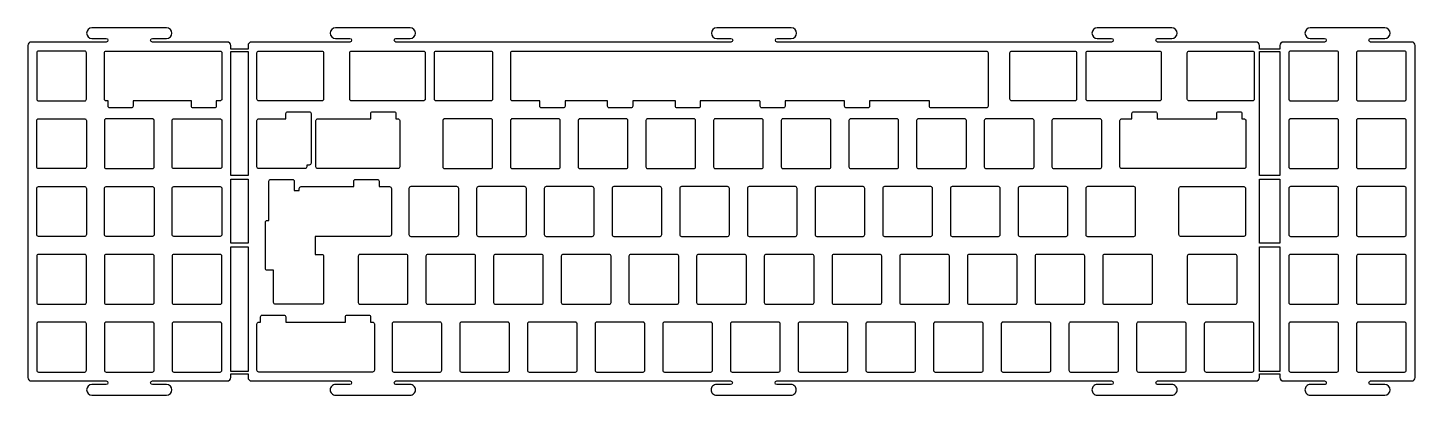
# Model space of a CAD drawing. Header units: millimetres. Extents: x -391 to 0, y -4 to 99.
import ezdxf

# ---------------------------------------------------------------- set-up
doc = ezdxf.new("R2010")
doc.units = ezdxf.units.MM
doc.layers.get('0').update_dxf_attribs({"linetype": 'CONTINUOUS'})

msp = doc.modelspace()

# ---------------------------------------------------------------- linework, layer by layer
for points in [[(-305.39, -2.5, 0.414214), (-303.89, -4), (-282.89, -4, 0.414214), (-281.39, -2.5, 0.414214), (-282.89, -1), (-286.89, -1, -1), (-286.89, 0), (-192.7, 0, -1), (-192.7, -1), (-196.7, -1, 0.414214), (-198.2, -2.5, 0.414214), (-196.7, -4), (-175.7, -4, 0.414214), (-174.2, -2.5, 0.414214), (-175.7, -1), (-179.7, -1, -1), (-179.7, 0), (-85.5, 0, -1), (-85.5, -1), (-89.5, -1, 0.414214), (-91, -2.5, 0.414214), (-89.5, -4), (-68.5, -4, 0.414214), (-67, -2.5, 0.414214), (-68.5, -1), (-72.5, -1, -1), (-72.5, 0), (-44.86, 0, 0.414214), (-43.86, 1), (-43.86, 2), (-38.1, 2), (-38.1, 1, 0.414214), (-37.1, 0), (-25.55, 0, -0.414214), (-25.05, -0.5, -0.414214), (-25.55, -1), (-29.55, -1, 0.414214), (-31.05, -2.5, 0.414214), (-29.55, -4), (-8.55, -4, 1), (-8.55, -1), (-12.55, -1, -1), (-12.55, 0), (-1, 0, 0.414214), (0, 1), (0, 94.25, 0.414214), (-1, 95.25), (-12.55, 95.25, -1), (-12.55, 96.25), (-8.55, 96.25, 1), (-8.55, 99.25), (-29.55, 99.25, 1), (-29.55, 96.25), (-25.55, 96.25, -1), (-25.55, 95.25), (-37.1, 95.25, 0.414214), (-38.1, 94.25), (-38.1, 93.25), (-43.86, 93.25), (-43.86, 94.25, 0.414214), (-44.86, 95.25), (-72.5, 95.25, -1), (-72.5, 96.25), (-68.5, 96.25, 1), (-68.5, 99.25), (-89.5, 99.25, 1), (-89.5, 96.25), (-85.5, 96.25, -1), (-85.5, 95.25), (-179.61, 95.25, -1), (-179.61, 96.25), (-175.61, 96.25, 1), (-175.61, 99.25), (-196.61, 99.25, 1), (-196.61, 96.25), (-192.61, 96.25, -1), (-192.61, 95.25), (-286.89, 95.25, -1), (-286.89, 96.25), (-282.89, 96.25, 1), (-282.89, 99.25), (-303.89, 99.25, 1), (-303.89, 96.25), (-299.89, 96.25, -1), (-299.89, 95.25), (-327.53, 95.25, 0.414214), (-328.53, 94.25), (-328.53, 93.25), (-333.38, 93.25), (-333.38, 94.25, 0.414214), (-334.38, 95.25), (-355.45, 95.25, -1), (-355.45, 96.25), (-351.45, 96.25, 1), (-351.45, 99.25), (-372.45, 99.25, 1), (-372.45, 96.25), (-368.45, 96.25, -1), (-368.45, 95.25), (-389.52, 95.25, 0.414214), (-390.53, 94.25), (-390.53, 1, 0.414214), (-389.52, 0), (-368.45, 0, -1), (-368.45, -1), (-372.45, -1, 1), (-372.45, -4), (-351.45, -4, 1), (-351.45, -1), (-355.45, -1, -1), (-355.45, 0), (-334.38, 0, 0.414214), (-333.38, 1), (-333.38, 2), (-328.53, 2), (-328.53, 1, 0.414214), (-327.53, 0), (-299.89, 0, -1), (-299.89, -1), (-303.89, -1, 0.414214)], [(-374.5, 78.72, 0.414214), (-374, 79.22), (-374, 92.22, 0.414214), (-374.5, 92.72), (-387.5, 92.72, 0.414214), (-388, 92.22), (-388, 79.22, 0.414214), (-387.5, 78.72)], [(-337.96, 76.72), (-343.96, 76.72, -0.414214), (-344.46, 77.22), (-344.46, 78.72), (-360.89, 78.72), (-360.89, 77.22, -0.414214), (-361.39, 76.72), (-367.39, 76.72, -0.414214), (-367.89, 77.22), (-367.89, 78.72), (-368.45, 78.72, -0.414214), (-368.95, 79.22), (-368.95, 92.22, -0.414214), (-368.45, 92.72), (-336.4, 92.72, -0.414214), (-335.9, 92.22), (-335.9, 79.22, -0.414214), (-336.4, 78.72), (-337.46, 78.72), (-337.46, 77.22, -0.414214)], [(-325.51, 92.72), (-307.74, 92.72, -0.414214), (-307.24, 92.22), (-307.24, 79.22, -0.414214), (-307.74, 78.72), (-325.51, 78.72, -0.414214), (-326.01, 79.22), (-326.01, 92.22, -0.414214)], [(-299.39, 92.72), (-279.17, 92.72, -0.414214), (-278.67, 92.22), (-278.67, 79.22, -0.414214), (-279.17, 78.72), (-299.39, 78.72, -0.414214), (-299.89, 79.22), (-299.89, 92.22, -0.414214)], [(-275.58, 92.72), (-260.2, 92.72, -0.414214), (-259.7, 92.22), (-259.7, 79.22, -0.414214), (-260.2, 78.72), (-275.58, 78.72, -0.414214), (-276.08, 79.22), (-276.08, 92.22, -0.414214)], [(-254.07, 92.72), (-120.75, 92.72, -0.414214), (-120.25, 92.22), (-120.25, 77.22, -0.414214), (-120.75, 76.72), (-136.24, 76.72, -0.414214), (-136.74, 77.22), (-136.74, 78.72), (-153.61, 78.72), (-153.61, 77.22, -0.414214), (-154.11, 76.72), (-160.11, 76.72, -0.414214), (-160.61, 77.22), (-160.61, 78.72), (-177.36, 78.72), (-177.36, 77.22, -0.414214), (-177.86, 76.72), (-183.86, 76.72, -0.414214), (-184.36, 77.22), (-184.36, 78.47, 0.414214), (-184.61, 78.72), (-201.24, 78.72), (-201.24, 77.22, -0.414214), (-201.74, 76.72), (-207.74, 76.72, -0.414214), (-208.24, 77.22), (-208.24, 78.72), (-220.25, 78.72), (-220.25, 77.22, -0.414214), (-220.75, 76.72), (-226.83, 76.72, -0.414214), (-227.33, 77.22), (-227.33, 78.72), (-239.31, 78.72), (-239.31, 77.22, -0.414214), (-239.81, 76.72), (-245.89, 76.72, -0.414214), (-246.39, 77.22), (-246.39, 78.72), (-254.07, 78.72, -0.414214), (-254.57, 79.22), (-254.57, 92.22, -0.414214)], [(-95.81, 78.72), (-113.58, 78.72, -0.414214), (-114.08, 79.22), (-114.08, 92.22, -0.414214), (-113.58, 92.72), (-95.81, 92.72, -0.414214), (-95.31, 92.22), (-95.31, 79.22, -0.414214)], [(-72, 78.72), (-92.14, 78.72, -0.414214), (-92.64, 79.22), (-92.64, 92.22, -0.414214), (-92.14, 92.72), (-72, 92.72, -0.414214), (-71.5, 92.22), (-71.5, 79.22, -0.414214)], [(-45.81, 78.72), (-63.65, 78.72, -0.414214), (-64.15, 79.22), (-64.15, 92.22, -0.414214), (-63.65, 92.72), (-45.81, 92.72, -0.414214), (-45.31, 92.22), (-45.31, 79.22, -0.414214)], [(-22.07, 78.72, 0.414214), (-21.58, 79.22), (-21.58, 92.22, 0.414214), (-22.07, 92.72), (-35.08, 92.72, 0.414214), (-35.58, 92.22), (-35.58, 79.22, 0.414214), (-35.08, 78.72)], [(-3.02, 78.72, 0.414214), (-2.53, 79.22), (-2.53, 92.22, 0.414214), (-3.02, 92.72), (-16.02, 92.72, 0.414214), (-16.53, 92.22), (-16.53, 79.22, 0.414214), (-16.02, 78.72)], [(-317.36, 75.67), (-311.28, 75.67, -0.414214), (-310.78, 75.17), (-310.78, 61.17, -0.414214), (-311.28, 60.67), (-312.01, 60.67), (-312.01, 60.17, -0.414214), (-312.51, 59.67), (-325.51, 59.67, -0.414214), (-326.01, 60.17), (-326.01, 73.17, -0.414214), (-325.51, 73.67), (-317.86, 73.67), (-317.86, 75.17, -0.414214)], [(-286.31, 59.67), (-308.92, 59.67, -0.414214), (-309.42, 60.17), (-309.42, 73.17, -0.414214), (-308.92, 73.67), (-293.98, 73.67), (-293.98, 75.17, -0.414214), (-293.48, 75.67), (-287.4, 75.67, -0.414214), (-286.9, 75.17), (-286.9, 73.67), (-286.31, 73.67, -0.414214), (-285.81, 73.17), (-285.81, 60.17, -0.414214)], [(-55.36, 75.67), (-49.28, 75.67, -0.414214), (-48.78, 75.17), (-48.78, 73.67), (-48.19, 73.67, -0.414214), (-47.69, 73.17), (-47.69, 60.17, -0.414214), (-48.19, 59.67), (-82.62, 59.67, -0.414214), (-83.12, 60.17), (-83.12, 73.17, -0.414214), (-82.62, 73.67), (-79.73, 73.67), (-79.73, 75.17, -0.414214), (-79.23, 75.67), (-73.15, 75.67, -0.414214), (-72.65, 75.17), (-72.65, 73.67), (-55.86, 73.67), (-55.86, 75.17, -0.414214)], [(-388, 60.17), (-388, 73.17, -0.414214), (-387.5, 73.67), (-374.5, 73.67, -0.414214), (-374, 73.17), (-374, 60.17, -0.414214), (-374.5, 59.67), (-387.5, 59.67, -0.414214)], [(-355.45, 59.67, 0.414214), (-354.95, 60.17), (-354.95, 73.17, 0.414214), (-355.45, 73.67), (-368.45, 73.67, 0.414214), (-368.95, 73.17), (-368.95, 60.17, 0.414214), (-368.45, 59.67)], [(-349.4, 73.67), (-336.4, 73.67, -0.414214), (-335.9, 73.17), (-335.9, 60.17, -0.414214), (-336.4, 59.67), (-349.4, 59.67, -0.414214), (-349.9, 60.17), (-349.9, 73.17, -0.414214)], [(-260.2, 59.67, 0.414214), (-259.7, 60.17), (-259.7, 73.17, 0.414214), (-260.2, 73.67), (-273.2, 73.67, 0.414214), (-273.7, 73.17), (-273.7, 60.17, 0.414214), (-273.2, 59.67)], [(-241.15, 59.67, 0.414214), (-240.65, 60.17), (-240.65, 73.17, 0.414214), (-241.15, 73.67), (-254.15, 73.67, 0.414214), (-254.65, 73.17), (-254.65, 60.17, 0.414214), (-254.15, 59.67)], [(-222.1, 59.67, 0.414214), (-221.6, 60.17), (-221.6, 73.17, 0.414214), (-222.1, 73.67), (-235.1, 73.67, 0.414214), (-235.6, 73.17), (-235.6, 60.17, 0.414214), (-235.1, 59.67)], [(-203.05, 59.67, 0.414214), (-202.55, 60.17), (-202.55, 73.17, 0.414214), (-203.05, 73.67), (-216.05, 73.67, 0.414214), (-216.55, 73.17), (-216.55, 60.17, 0.414214), (-216.05, 59.67)], [(-184, 59.67, 0.414214), (-183.5, 60.17), (-183.5, 73.17, 0.414214), (-184, 73.67), (-197, 73.67, 0.414214), (-197.5, 73.17), (-197.5, 60.17, 0.414214), (-197, 59.67)], [(-164.95, 59.67, 0.414214), (-164.45, 60.17), (-164.45, 73.17, 0.414214), (-164.95, 73.67), (-177.95, 73.67, 0.414214), (-178.45, 73.17), (-178.45, 60.17, 0.414214), (-177.95, 59.67)], [(-145.9, 59.67, 0.414214), (-145.4, 60.17), (-145.4, 73.17, 0.414214), (-145.9, 73.67), (-158.9, 73.67, 0.414214), (-159.4, 73.17), (-159.4, 60.17, 0.414214), (-158.9, 59.67)], [(-126.85, 59.67, 0.414214), (-126.35, 60.17), (-126.35, 73.17, 0.414214), (-126.85, 73.67), (-139.85, 73.67, 0.414214), (-140.35, 73.17), (-140.35, 60.17, 0.414214), (-139.85, 59.67)], [(-107.8, 59.67, 0.414214), (-107.3, 60.17), (-107.3, 73.17, 0.414214), (-107.8, 73.67), (-120.8, 73.67, 0.414214), (-121.3, 73.17), (-121.3, 60.17, 0.414214), (-120.8, 59.67)], [(-88.75, 59.67, 0.414214), (-88.25, 60.17), (-88.25, 73.17, 0.414214), (-88.75, 73.67), (-101.75, 73.67, 0.414214), (-102.25, 73.17), (-102.25, 60.17, 0.414214), (-101.75, 59.67)], [(-22.07, 59.67, 0.414214), (-21.58, 60.17), (-21.58, 73.17, 0.414214), (-22.07, 73.67), (-35.08, 73.67, 0.414214), (-35.58, 73.17), (-35.58, 60.17, 0.414214), (-35.08, 59.67)], [(-3.02, 59.67, 0.414214), (-2.53, 60.17), (-2.53, 73.17, 0.414214), (-3.02, 73.67), (-16.02, 73.67, 0.414214), (-16.53, 73.17), (-16.53, 60.17, 0.414214), (-16.02, 59.67)], [(-298.24, 56.62), (-292.16, 56.62, -0.414214), (-291.66, 56.13), (-291.66, 54.62), (-288.69, 54.62, -0.414214), (-288.19, 54.13), (-288.19, 41.12, -0.414214), (-288.69, 40.62), (-309.63, 40.62), (-309.63, 35.57), (-307.74, 35.57, -0.414214), (-307.24, 35.08), (-307.24, 22.07, -0.414214), (-307.74, 21.57), (-320.83, 21.57, -0.414214), (-321.32, 22.07), (-321.32, 31.1), (-323.13, 31.1, -0.414214), (-323.63, 31.6), (-323.63, 44.6, -0.414214), (-323.13, 45.1), (-322.63, 45.1), (-322.63, 56.13, -0.414214), (-322.13, 56.62), (-316.04, 56.62, -0.414214), (-315.54, 56.13), (-315.54, 53.54), (-314.1, 53.54), (-314.1, 54.13, -0.414214), (-313.6, 54.62), (-298.74, 54.62), (-298.74, 56.13, -0.414214)], [(-374.5, 40.62), (-387.5, 40.62, -0.414214), (-388, 41.12), (-388, 54.13, -0.414214), (-387.5, 54.62), (-374.5, 54.62, -0.414214), (-374, 54.13), (-374, 41.12, -0.414214)], [(-354.95, 54.13), (-354.95, 41.12, -0.414214), (-355.45, 40.62), (-368.45, 40.62, -0.414214), (-368.95, 41.12), (-368.95, 54.13, -0.414214), (-368.45, 54.62), (-355.45, 54.62, -0.414214)], [(-349.9, 41.12), (-349.9, 54.13, -0.414214), (-349.4, 54.62), (-336.4, 54.62, -0.414214), (-335.9, 54.13), (-335.9, 41.12, -0.414214), (-336.4, 40.62), (-349.4, 40.62, -0.414214)], [(-269.73, 40.62, 0.414214), (-269.23, 41.12), (-269.23, 54.13, 0.414214), (-269.73, 54.62), (-282.73, 54.62, 0.414214), (-283.23, 54.13), (-283.23, 41.12, 0.414214), (-282.73, 40.62)], [(-250.68, 40.62, 0.414214), (-250.18, 41.12), (-250.18, 54.13, 0.414214), (-250.68, 54.62), (-263.68, 54.62, 0.414214), (-264.18, 54.13), (-264.18, 41.12, 0.414214), (-263.68, 40.62)], [(-231.62, 40.62, 0.414214), (-231.13, 41.12), (-231.13, 54.13, 0.414214), (-231.62, 54.62), (-244.63, 54.62, 0.414214), (-245.13, 54.13), (-245.13, 41.12, 0.414214), (-244.63, 40.62)], [(-212.57, 40.62, 0.414214), (-212.08, 41.12), (-212.08, 54.13, 0.414214), (-212.57, 54.62), (-225.58, 54.62, 0.414214), (-226.08, 54.13), (-226.08, 41.12, 0.414214), (-225.58, 40.62)], [(-193.53, 40.62, 0.414214), (-193.03, 41.12), (-193.03, 54.13, 0.414214), (-193.53, 54.62), (-206.53, 54.62, 0.414214), (-207.03, 54.13), (-207.03, 41.12, 0.414214), (-206.53, 40.62)], [(-174.48, 40.62, 0.414214), (-173.98, 41.12), (-173.98, 54.13, 0.414214), (-174.48, 54.62), (-187.47, 54.62, 0.414214), (-187.97, 54.13), (-187.97, 41.12, 0.414214), (-187.47, 40.62)], [(-155.43, 40.62, 0.414214), (-154.93, 41.12), (-154.93, 54.13, 0.414214), (-155.43, 54.62), (-168.43, 54.62, 0.414214), (-168.93, 54.13), (-168.93, 41.12, 0.414214), (-168.43, 40.62)], [(-136.38, 40.62, 0.414214), (-135.88, 41.12), (-135.88, 54.13, 0.414214), (-136.38, 54.62), (-149.38, 54.62, 0.414214), (-149.88, 54.13), (-149.88, 41.12, 0.414214), (-149.38, 40.62)], [(-117.33, 40.62, 0.414214), (-116.83, 41.12), (-116.83, 54.13, 0.414214), (-117.33, 54.62), (-130.32, 54.62, 0.414214), (-130.82, 54.13), (-130.82, 41.12, 0.414214), (-130.32, 40.62)], [(-98.28, 40.62, 0.414214), (-97.78, 41.12), (-97.78, 54.13, 0.414214), (-98.28, 54.62), (-111.28, 54.62, 0.414214), (-111.78, 54.13), (-111.78, 41.12, 0.414214), (-111.28, 40.62)], [(-79.22, 40.62, 0.414214), (-78.72, 41.12), (-78.72, 54.13, 0.414214), (-79.22, 54.62), (-92.22, 54.62, 0.414214), (-92.73, 54.13), (-92.73, 41.12, 0.414214), (-92.22, 40.62)], [(-66.03, 54.62), (-48.27, 54.62, -0.414214), (-47.77, 54.13), (-47.77, 41.12, -0.414214), (-48.27, 40.62), (-66.03, 40.62, -0.414214), (-66.53, 41.12), (-66.53, 54.13, -0.414214)], [(-22.07, 40.62, 0.414214), (-21.58, 41.12), (-21.58, 54.13, 0.414214), (-22.07, 54.62), (-35.08, 54.62, 0.414214), (-35.58, 54.13), (-35.58, 41.12, 0.414214), (-35.08, 40.62)], [(-3.02, 40.62, 0.414214), (-2.53, 41.12), (-2.53, 54.13, 0.414214), (-3.02, 54.62), (-16.02, 54.62, 0.414214), (-16.53, 54.13), (-16.53, 41.12, 0.414214), (-16.02, 40.62)], [(-374.5, 21.57, 0.414214), (-374, 22.07), (-374, 35.08, 0.414214), (-374.5, 35.57), (-387.5, 35.57, 0.414214), (-388, 35.08), (-388, 22.07, 0.414214), (-387.5, 21.57)], [(-355.45, 21.57, 0.414214), (-354.95, 22.07), (-354.95, 35.08, 0.414214), (-355.45, 35.57), (-368.45, 35.57, 0.414214), (-368.95, 35.08), (-368.95, 22.07, 0.414214), (-368.45, 21.57)], [(-336.4, 21.57, 0.414214), (-335.9, 22.07), (-335.9, 35.08, 0.414214), (-336.4, 35.57), (-349.4, 35.57, 0.414214), (-349.9, 35.08), (-349.9, 22.07, 0.414214), (-349.4, 21.57)], [(-284.01, 21.57, 0.414214), (-283.51, 22.07), (-283.51, 35.08, 0.414214), (-284.01, 35.57), (-297.01, 35.57, 0.414214), (-297.51, 35.08), (-297.51, 22.07, 0.414214), (-297.01, 21.57)], [(-264.96, 21.57, 0.414214), (-264.46, 22.07), (-264.46, 35.08, 0.414214), (-264.96, 35.57), (-277.96, 35.57, 0.414214), (-278.46, 35.08), (-278.46, 22.07, 0.414214), (-277.96, 21.57)], [(-245.91, 21.57, 0.414214), (-245.41, 22.07), (-245.41, 35.08, 0.414214), (-245.91, 35.57), (-258.91, 35.57, 0.414214), (-259.41, 35.08), (-259.41, 22.07, 0.414214), (-258.91, 21.57)], [(-226.86, 21.57, 0.414214), (-226.36, 22.07), (-226.36, 35.08, 0.414214), (-226.86, 35.57), (-239.86, 35.57, 0.414214), (-240.36, 35.08), (-240.36, 22.07, 0.414214), (-239.86, 21.57)], [(-207.81, 21.57, 0.414214), (-207.31, 22.07), (-207.31, 35.08, 0.414214), (-207.81, 35.57), (-220.81, 35.57, 0.414214), (-221.31, 35.08), (-221.31, 22.07, 0.414214), (-220.81, 21.57)], [(-188.76, 21.57, 0.414214), (-188.26, 22.07), (-188.26, 35.08, 0.414214), (-188.76, 35.57), (-201.76, 35.57, 0.414214), (-202.26, 35.08), (-202.26, 22.07, 0.414214), (-201.76, 21.57)], [(-169.71, 21.57, 0.414214), (-169.21, 22.07), (-169.21, 35.08, 0.414214), (-169.71, 35.57), (-182.71, 35.57, 0.414214), (-183.21, 35.08), (-183.21, 22.07, 0.414214), (-182.71, 21.57)], [(-150.66, 21.57, 0.414214), (-150.16, 22.07), (-150.16, 35.08, 0.414214), (-150.66, 35.57), (-163.66, 35.57, 0.414214), (-164.16, 35.08), (-164.16, 22.07, 0.414214), (-163.66, 21.57)], [(-131.61, 21.57, 0.414214), (-131.11, 22.07), (-131.11, 35.08, 0.414214), (-131.61, 35.57), (-144.61, 35.57, 0.414214), (-145.11, 35.08), (-145.11, 22.07, 0.414214), (-144.61, 21.57)], [(-112.56, 21.57, 0.414214), (-112.06, 22.07), (-112.06, 35.08, 0.414214), (-112.56, 35.57), (-125.56, 35.57, 0.414214), (-126.06, 35.08), (-126.06, 22.07, 0.414214), (-125.56, 21.57)], [(-93.51, 21.57, 0.414214), (-93.01, 22.07), (-93.01, 35.08, 0.414214), (-93.51, 35.57), (-106.51, 35.57, 0.414214), (-107.01, 35.08), (-107.01, 22.07, 0.414214), (-106.51, 21.57)], [(-74.46, 21.57, 0.414214), (-73.96, 22.07), (-73.96, 35.08, 0.414214), (-74.46, 35.57), (-87.46, 35.57, 0.414214), (-87.96, 35.08), (-87.96, 22.07, 0.414214), (-87.46, 21.57)], [(-50.65, 21.57, 0.414214), (-50.15, 22.07), (-50.15, 35.08, 0.414214), (-50.65, 35.57), (-63.65, 35.57, 0.414214), (-64.15, 35.08), (-64.15, 22.07, 0.414214), (-63.65, 21.57)], [(-22.07, 21.57, 0.414214), (-21.58, 22.07), (-21.58, 35.08, 0.414214), (-22.07, 35.57), (-35.08, 35.57, 0.414214), (-35.58, 35.08), (-35.58, 22.07, 0.414214), (-35.08, 21.57)], [(-3.02, 21.57, 0.414214), (-2.53, 22.07), (-2.53, 35.08, 0.414214), (-3.02, 35.57), (-16.02, 35.57, 0.414214), (-16.53, 35.08), (-16.53, 22.07, 0.414214), (-16.02, 21.57)], [(-374.5, 2.52, 0.414214), (-374, 3.02), (-374, 16.02, 0.414214), (-374.5, 16.52), (-387.5, 16.52, 0.414214), (-388, 16.02), (-388, 3.02, 0.414214), (-387.5, 2.52)], [(-355.45, 2.52, 0.414214), (-354.95, 3.02), (-354.95, 16.02, 0.414214), (-355.45, 16.52), (-368.45, 16.52, 0.414214), (-368.95, 16.02), (-368.95, 3.02, 0.414214), (-368.45, 2.52)], [(-336.4, 2.52, 0.414214), (-335.9, 3.02), (-335.9, 16.02, 0.414214), (-336.4, 16.52), (-349.4, 16.52, 0.414214), (-349.9, 16.02), (-349.9, 3.02, 0.414214), (-349.4, 2.52)], [(-325.51, 16.52), (-325, 16.52), (-325, 18.02, -0.414214), (-324.5, 18.52), (-318.42, 18.52, -0.414214), (-317.92, 18.02), (-317.92, 16.52), (-301.12, 16.52), (-301.12, 18.02, -0.414214), (-300.62, 18.52), (-294.54, 18.52, -0.414214), (-294.04, 18.02), (-294.04, 16.52), (-293.46, 16.52, -0.414214), (-292.96, 16.02), (-292.96, 3.02, -0.414214), (-293.46, 2.52), (-325.51, 2.52, -0.414214), (-326.01, 3.02), (-326.01, 16.02, -0.414214)], [(-274.49, 2.52, 0.414214), (-273.99, 3.02), (-273.99, 16.02, 0.414214), (-274.49, 16.52), (-287.49, 16.52, 0.414214), (-287.99, 16.02), (-287.99, 3.02, 0.414214), (-287.49, 2.52)], [(-255.44, 2.52, 0.414214), (-254.94, 3.02), (-254.94, 16.02, 0.414214), (-255.44, 16.52), (-268.44, 16.52, 0.414214), (-268.94, 16.02), (-268.94, 3.02, 0.414214), (-268.44, 2.52)], [(-236.39, 2.52, 0.414214), (-235.89, 3.02), (-235.89, 16.02, 0.414214), (-236.39, 16.52), (-249.39, 16.52, 0.414214), (-249.89, 16.02), (-249.89, 3.02, 0.414214), (-249.39, 2.52)], [(-217.34, 2.52, 0.414214), (-216.84, 3.02), (-216.84, 16.02, 0.414214), (-217.34, 16.52), (-230.34, 16.52, 0.414214), (-230.84, 16.02), (-230.84, 3.02, 0.414214), (-230.34, 2.52)], [(-198.29, 2.52, 0.414214), (-197.79, 3.02), (-197.79, 16.02, 0.414214), (-198.29, 16.52), (-211.29, 16.52, 0.414214), (-211.79, 16.02), (-211.79, 3.02, 0.414214), (-211.29, 2.52)], [(-179.24, 2.52, 0.414214), (-178.74, 3.02), (-178.74, 16.02, 0.414214), (-179.24, 16.52), (-192.24, 16.52, 0.414214), (-192.74, 16.02), (-192.74, 3.02, 0.414214), (-192.24, 2.52)], [(-160.19, 2.52, 0.414214), (-159.69, 3.02), (-159.69, 16.02, 0.414214), (-160.19, 16.52), (-173.19, 16.52, 0.414214), (-173.69, 16.02), (-173.69, 3.02, 0.414214), (-173.19, 2.52)], [(-141.14, 2.52, 0.414214), (-140.64, 3.02), (-140.64, 16.02, 0.414214), (-141.14, 16.52), (-154.14, 16.52, 0.414214), (-154.64, 16.02), (-154.64, 3.02, 0.414214), (-154.14, 2.52)], [(-122.09, 2.52, 0.414214), (-121.59, 3.02), (-121.59, 16.02, 0.414214), (-122.09, 16.52), (-135.09, 16.52, 0.414214), (-135.59, 16.02), (-135.59, 3.02, 0.414214), (-135.09, 2.52)], [(-103.04, 2.52, 0.414214), (-102.54, 3.02), (-102.54, 16.02, 0.414214), (-103.04, 16.52), (-116.04, 16.52, 0.414214), (-116.54, 16.02), (-116.54, 3.02, 0.414214), (-116.04, 2.52)], [(-83.99, 2.52, 0.414214), (-83.49, 3.02), (-83.49, 16.02, 0.414214), (-83.99, 16.52), (-96.99, 16.52, 0.414214), (-97.49, 16.02), (-97.49, 3.02, 0.414214), (-96.99, 2.52)], [(-64.94, 2.52, 0.414214), (-64.44, 3.02), (-64.44, 16.02, 0.414214), (-64.94, 16.52), (-77.94, 16.52, 0.414214), (-78.44, 16.02), (-78.44, 3.02, 0.414214), (-77.94, 2.52)], [(-45.89, 2.52, 0.414214), (-45.39, 3.02), (-45.39, 16.02, 0.414214), (-45.89, 16.52), (-58.89, 16.52, 0.414214), (-59.39, 16.02), (-59.39, 3.02, 0.414214), (-58.89, 2.52)], [(-22.07, 2.52, 0.414214), (-21.58, 3.02), (-21.58, 16.02, 0.414214), (-22.07, 16.52), (-35.08, 16.52, 0.414214), (-35.58, 16.02), (-35.58, 3.02, 0.414214), (-35.08, 2.52)], [(-3.02, 2.52, 0.414214), (-2.53, 3.02), (-2.53, 16.02, 0.414214), (-3.02, 16.52), (-16.02, 16.52, 0.414214), (-16.53, 16.02), (-16.53, 3.02, 0.414214), (-16.02, 2.52)]]:
    msp.add_lwpolyline(points, format="xyb", close=True)
for points in [[(-333.38, 57.75), (-333.38, 92.55), (-328.53, 92.55), (-328.53, 57.75)], [(-43.86, 57.75), (-43.86, 92.55), (-38.1, 92.55), (-38.1, 57.75)], [(-333.38, 56.75), (-328.53, 56.75), (-328.53, 38.7), (-333.38, 38.7)], [(-43.86, 56.75), (-38.1, 56.75), (-38.1, 38.7), (-43.86, 38.7)], [(-333.38, 37.7), (-328.53, 37.7), (-328.53, 2.7), (-333.38, 2.7)], [(-43.86, 37.7), (-38.1, 37.7), (-38.1, 2.7), (-43.86, 2.7)]]:
    msp.add_lwpolyline(points, close=True)

doc.saveas('drawing.dxf')
